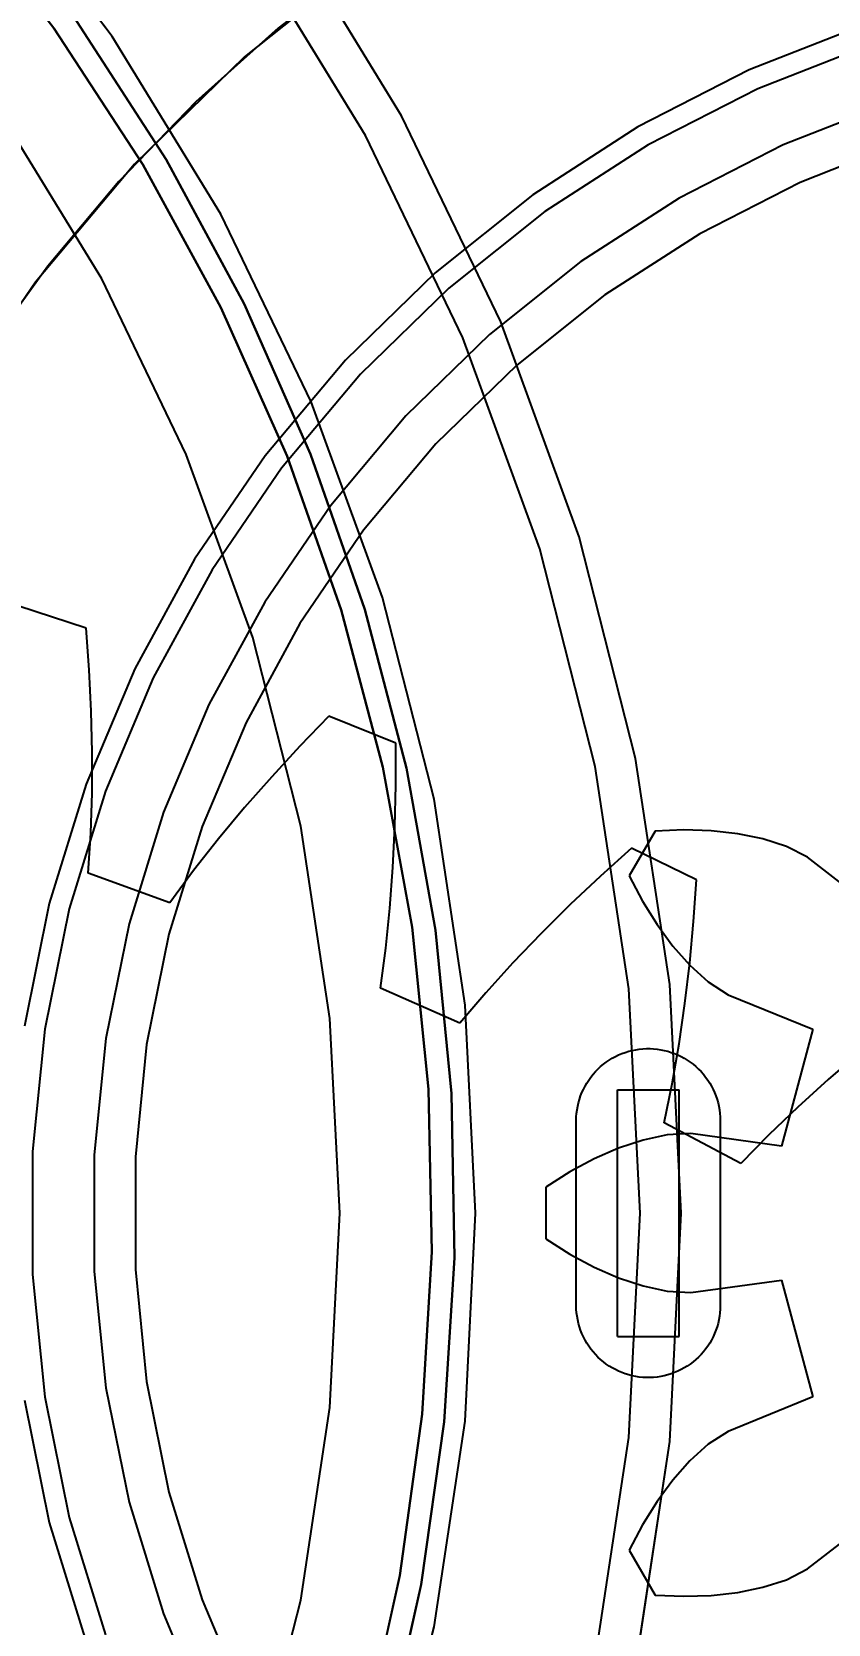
# Model space of a CAD drawing. Header units: millimetres. Extents: x -9 to 234, y -53 to 196.
# Drawn here: x 33.25 to 37.12, y 143.7 to 151.45 of the extents above; entities that cross this region are included whole.
import ezdxf

# ---------------------------------------------------------------- set-up
doc = ezdxf.new("R2010")
doc.units = ezdxf.units.MM
doc.linetypes.add('DASHED', pattern=[1.524, 1.27, -0.254])
for name, color, linetype in [('DIMS', 3, 'CONTINUOUS'), ('HIDDEN', 8, 'DASHED'), ('VISIBLE', 7, 'CONTINUOUS')]:
    doc.layers.add(name, color=color, linetype=linetype)
doc.styles.add('OpenSansCondensed-Light', font='OpenSansCondensed-Light.ttf')
doc.dimstyles.new('EZDXF', dxfattribs={"dimtxt": 0.25, "dimasz": 0.175, "dimexe": 0.375, "dimexo": 0.125, "dimgap": 0.1, "dimtad": 1, "dimlfac": 100, "dimzin": 12, "dimdsep": 46, "dimtxsty": 'OpenSansCondensed-Light', "dimblk": 'ARCHTICK', "dimcen": 2.5, "dimazin": 3, "dimtfac": 0.5, "dimtmove": 2, "dimatfit": 3})

# ---------------------------------------------------------------- blocks, each defined once
blk = doc.blocks.new('_ARCHTICK')
at = {"color": 0, "linetype": 'BYBLOCK', "const_width": 0.15}
blk.add_lwpolyline([(-0.5, -0.5), (0.5, 0.5)], dxfattribs=at)

msp = doc.modelspace()

# ---------------------------------------------------------------- linework, layer by layer
at = {"layer": 'HIDDEN'}
for points in [[(31.53877, 137.84793), (32.1421, 138.37179), (32.70194, 138.94188), (33.21478, 139.55461), (33.67737, 140.2061), (34.0868, 140.89224), (34.44049, 141.60872), (34.73619, 142.35101), (34.97206, 143.11442), (35.14659, 143.89415), (35.25869, 144.68526), (35.30765, 145.48278), (35.29317, 146.28167), (35.21533, 147.07689), (35.07462, 147.86342), (34.87194, 148.6363), (34.60856, 149.39066), (34.28614, 150.12174), (33.90671, 150.82493), (33.47268, 151.49578), (32.98678, 152.13008), (32.45206, 152.72381), (31.87192, 153.27323), (31.25, 153.77487)], [(31.47901, 137.94101), (32.07613, 138.46077), (32.63003, 139.02635), (33.13722, 139.63417), (33.59448, 140.2804), (33.99892, 140.96093), (34.34798, 141.67146), (34.63945, 142.40748), (34.87149, 143.16436), (35.04261, 143.93728), (35.15176, 144.72136), (35.19822, 145.51163), (35.18171, 146.3031), (35.10233, 147.09075), (34.96058, 147.86959), (34.75737, 148.63471), (34.49397, 149.38124), (34.17206, 150.10448), (33.79367, 150.79983), (33.3612, 151.4629), (32.87738, 152.08949), (32.34528, 152.67563), (31.76827, 153.21762), (31.15, 153.71202)], [(36.41, 145.7), (36.35454, 146.81118), (36.18872, 147.91131), (35.91419, 148.98947), (35.53367, 150.03493), (35.05095, 151.03731), (34.47082, 151.98665), (33.79906, 152.87351), (33.04232, 153.68907)], [(36.21, 145.7), (36.15554, 146.79126), (35.99269, 147.87168), (35.72308, 148.93052), (35.34938, 149.95725), (34.87531, 150.94166), (34.30558, 151.87399), (33.64585, 152.74495), (32.90268, 153.5459)], [(43.3191, 152.00019), (42.67158, 152.37404), (41.99006, 152.68155), (41.2813, 152.91968), (40.55236, 153.08606), (39.81048, 153.17903), (39.06302, 153.19767), (38.31742, 153.14179), (37.58109, 153.01196), (36.86135, 152.80946), (36.16535, 152.53629), (35.5, 152.19519), (34.87192, 151.78954), (34.28736, 151.32336), (33.75211, 150.8013), (33.27151, 150.22853), (32.85032, 149.61076)], [(37.81823, 153.06207), (37.29414, 152.94048), (36.7801, 152.78164), (36.27878, 152.58635), (35.79275, 152.35563), (35.3245, 152.09066), (34.87646, 151.7928), (34.45093, 151.46358), (34.05009, 151.10471), (33.67601, 150.71803), (33.33061, 150.30552), (33.01567, 149.86931)], [(35.41, 145.7), (35.35951, 146.71161), (35.20855, 147.71316), (34.95862, 148.69471), (34.6122, 149.6465), (34.17273, 150.55906), (33.64459, 151.42333), (33.03301, 152.23072)], [(43.50924, 150.06679), (43.05329, 150.46917), (42.55953, 150.82416), (42.03289, 151.12822), (41.47858, 151.37833), (40.90213, 151.57201), (40.30925, 151.70733), (39.70585, 151.78294), (39.09792, 151.7981), (38.4915, 151.75266), (37.89262, 151.64706), (37.30723, 151.48236), (36.74115, 151.26019), (36.2, 150.98275), (35.68916, 150.65282), (35.21372, 150.27367), (34.77838, 149.84905), (34.38749, 149.38321), (34.04493, 148.88075), (33.75409, 148.34669), (33.51788, 147.78632), (33.33863, 147.20522), (33.21813, 146.60916)], [(43.50924, 150.06679), (43.05329, 150.46917), (42.55953, 150.82416), (42.03289, 151.12822), (41.47858, 151.37833), (40.90213, 151.57201), (40.30925, 151.70733), (39.70585, 151.78294), (39.09792, 151.7981), (38.4915, 151.75266), (37.89262, 151.64706), (37.30723, 151.48236), (36.74115, 151.26019), (36.2, 150.98275), (35.68916, 150.65282), (35.21372, 150.27367), (34.77838, 149.84905), (34.38749, 149.38321), (34.04493, 148.88075), (33.75409, 148.34669), (33.51788, 147.78632), (33.33863, 147.20522), (33.21813, 146.60916)], [(37.91487, 151.54957), (37.33908, 151.38756), (36.78228, 151.16904), (36.25, 150.89615), (35.74754, 150.57163), (35.27988, 150.19869), (34.85169, 149.78104), (34.4672, 149.32283), (34.13025, 148.82861), (33.84419, 148.3033), (33.61184, 147.75212), (33.43554, 147.18054), (33.31702, 146.59425), (33.25746, 145.99908), (33.25746, 145.40092), (33.31702, 144.80575), (33.43554, 144.21946), (33.61184, 143.64788)], [(37.91487, 151.54957), (37.33908, 151.38756), (36.78228, 151.16904), (36.25, 150.89615), (35.74754, 150.57163), (35.27988, 150.19869), (34.85169, 149.78104), (34.4672, 149.32283), (34.13025, 148.82861), (33.84419, 148.3033), (33.61184, 147.75212), (33.43554, 147.18054), (33.31702, 146.59425), (33.25746, 145.99908), (33.25746, 145.40092), (33.31702, 144.80575), (33.43554, 144.21946), (33.61184, 143.64788)], [(37.91487, 151.54957), (37.33908, 151.38756), (36.78228, 151.16904), (36.25, 150.89615), (35.74754, 150.57163), (35.27988, 150.19869), (34.85169, 149.78104), (34.4672, 149.32283), (34.13025, 148.82861), (33.84419, 148.3033), (33.61184, 147.75212), (33.43554, 147.18054), (33.31702, 146.59425), (33.25746, 145.99908), (33.25746, 145.40092), (33.31702, 144.80575), (33.43554, 144.21946), (33.61184, 143.64788)], [(37.91487, 151.54957), (37.33908, 151.38756), (36.78228, 151.16904), (36.25, 150.89615), (35.74754, 150.57163), (35.27988, 150.19869), (34.85169, 149.78104), (34.4672, 149.32283), (34.13025, 148.82861), (33.84419, 148.3033), (33.61184, 147.75212), (33.43554, 147.18054), (33.31702, 146.59425), (33.25746, 145.99908), (33.25746, 145.40092), (33.31702, 144.80575), (33.43554, 144.21946), (33.61184, 143.64788)], [(37.43463, 151.10319), (36.90566, 150.89558), (36.4, 150.63634), (35.92266, 150.32805), (35.47839, 149.97375), (35.0716, 149.57698), (34.70634, 149.14169), (34.38624, 148.67218), (34.11448, 148.17314), (33.89375, 147.64951), (33.72626, 147.10652), (33.61366, 146.54954), (33.55709, 145.98412), (33.55709, 145.41588), (33.61366, 144.85046), (33.72626, 144.29348), (33.89375, 143.75049), (34.11448, 143.22686)], [(37.43463, 151.10319), (36.90566, 150.89558), (36.4, 150.63634), (35.92266, 150.32805), (35.47839, 149.97375), (35.0716, 149.57698), (34.70634, 149.14169), (34.38624, 148.67218), (34.11448, 148.17314), (33.89375, 147.64951), (33.72626, 147.10652), (33.61366, 146.54954), (33.55709, 145.98412), (33.55709, 145.41588), (33.61366, 144.85046), (33.72626, 144.29348), (33.89375, 143.75049), (34.11448, 143.22686)], [(34.75, 145.7), (34.70279, 146.64589), (34.56164, 147.58239), (34.32794, 148.50017), (34.00402, 149.39013), (33.5931, 150.24341), (33.09927, 151.05154)], [(34.75, 145.7), (34.70279, 146.64589), (34.56164, 147.58239), (34.32794, 148.50017), (34.00402, 149.39013), (33.5931, 150.24341), (33.09927, 151.05154)], [(37.49832, 150.9136), (36.98792, 150.71328), (36.5, 150.46314), (36.03941, 150.16566), (35.61073, 149.8238), (35.21821, 149.44095), (34.86577, 149.02092), (34.5569, 148.56789), (34.29467, 148.08636), (34.08169, 147.58111), (33.92007, 147.05717), (33.81143, 146.51973), (33.75684, 145.97415), (33.75684, 145.42585), (33.81143, 144.88027), (33.92007, 144.34283), (34.08169, 143.81889), (34.29467, 143.31364)], [(37.49832, 150.9136), (36.98792, 150.71328), (36.5, 150.46314), (36.03941, 150.16566), (35.61073, 149.8238), (35.21821, 149.44095), (34.86577, 149.02092), (34.5569, 148.56789), (34.29467, 148.08636), (34.08169, 147.58111), (33.92007, 147.05717), (33.81143, 146.51973), (33.75684, 145.97415), (33.75684, 145.42585), (33.81143, 144.88027), (33.92007, 144.34283), (34.08169, 143.81889), (34.29467, 143.31364)], [(33.51831, 148.54553), (33.18483, 148.65388)], [(33.51831, 148.54553), (33.18483, 148.65388)], [(33.53279, 148.34291), (33.51831, 148.54553)], [(33.53279, 148.34291), (33.51831, 148.54553)], [(33.54241, 148.14167), (33.53279, 148.34291)], [(33.54241, 148.14167), (33.53279, 148.34291)], [(33.54697, 147.94192), (33.54241, 148.14167)], [(33.54697, 147.94192), (33.54241, 148.14167)], [(34.69753, 148.11632), (34.5562, 147.97042)], [(34.69753, 148.11632), (34.5562, 147.97042)], [(35.02264, 147.98497), (34.69753, 148.11632)], [(35.02264, 147.98497), (34.69753, 148.11632)], [(33.54623, 147.74378), (33.54697, 147.94192)], [(33.54623, 147.74378), (33.54697, 147.94192)], [(34.5562, 147.97042), (34.41948, 147.82245)], [(34.5562, 147.97042), (34.41948, 147.82245)], [(35.02296, 147.78184), (35.02264, 147.98497)], [(35.02296, 147.78184), (35.02264, 147.98497)], [(34.41948, 147.82245), (34.28758, 147.67236)], [(34.41948, 147.82245), (34.28758, 147.67236)], [(35.01851, 147.58042), (35.02296, 147.78184)], [(35.01851, 147.58042), (35.02296, 147.78184)], [(33.5399, 147.54741), (33.54623, 147.74378)], [(33.5399, 147.54741), (33.54623, 147.74378)], [(34.28758, 147.67236), (34.16079, 147.5201)], [(34.28758, 147.67236), (34.16079, 147.5201)], [(33.52757, 147.35298), (33.5399, 147.54741)], [(33.52757, 147.35298), (33.5399, 147.54741)], [(35.00912, 147.38084), (35.01851, 147.58042)], [(35.00912, 147.38084), (35.01851, 147.58042)], [(36.28389, 147.55801), (36.15786, 147.33972)], [(36.28389, 147.55801), (36.15786, 147.33972)], [(36.42237, 147.56359), (36.28389, 147.55801)], [(36.42237, 147.56359), (36.28389, 147.55801)], [(36.55631, 147.55923), (36.42237, 147.56359)], [(36.55631, 147.55923), (36.42237, 147.56359)], [(36.68494, 147.54476), (36.55631, 147.55923)], [(36.68494, 147.54476), (36.55631, 147.55923)], [(36.80727, 147.51975), (36.68494, 147.54476)], [(36.80727, 147.51975), (36.68494, 147.54476)], [(34.16079, 147.5201), (34.03941, 147.3656)], [(34.16079, 147.5201), (34.03941, 147.3656)], [(36.16905, 147.47456), (36.01788, 147.33887)], [(36.16905, 147.47456), (36.01788, 147.33887)], [(36.4842, 147.32085), (36.16905, 147.47456)], [(36.4842, 147.32085), (36.16905, 147.47456)], [(36.92182, 147.48311), (36.80727, 147.51975)], [(36.92182, 147.48311), (36.80727, 147.51975)], [(37.0248, 147.43081), (36.92182, 147.48311)], [(37.0248, 147.43081), (36.92182, 147.48311)], [(37.37533, 147.15816), (37.0248, 147.43081)], [(37.37533, 147.15816), (37.0248, 147.43081)], [(33.92388, 147.20874), (33.52757, 147.35298)], [(33.92388, 147.20874), (33.52757, 147.35298)], [(34.03941, 147.3656), (33.92388, 147.20874)], [(34.03941, 147.3656), (33.92388, 147.20874)], [(34.99457, 147.18323), (35.00912, 147.38084)], [(34.99457, 147.18323), (35.00912, 147.38084)], [(36.01788, 147.33887), (35.87117, 147.20079)], [(36.01788, 147.33887), (35.87117, 147.20079)], [(36.15786, 147.33972), (36.22227, 147.21701)], [(36.15786, 147.33972), (36.22227, 147.21701)], [(36.47035, 147.11819), (36.4842, 147.32085)], [(36.47035, 147.11819), (36.4842, 147.32085)], [(34.97456, 146.98778), (34.99457, 147.18323)], [(34.97456, 146.98778), (34.99457, 147.18323)], [(35.87117, 147.20079), (35.72913, 147.06027)], [(35.87117, 147.20079), (35.72913, 147.06027)], [(36.22227, 147.21701), (36.29302, 147.10319)], [(36.22227, 147.21701), (36.29302, 147.10319)], [(36.29302, 147.10319), (36.36986, 146.99903)], [(36.29302, 147.10319), (36.36986, 146.99903)], [(36.45187, 146.91757), (36.47035, 147.11819)], [(36.45187, 146.91757), (36.47035, 147.11819)], [(35.72913, 147.06027), (35.59202, 146.91723)], [(35.72913, 147.06027), (35.59202, 146.91723)], [(36.36986, 146.99903), (36.45268, 146.90559)], [(36.36986, 146.99903), (36.45268, 146.90559)], [(34.94869, 146.79469), (34.97456, 146.98778)], [(34.94869, 146.79469), (34.97456, 146.98778)], [(35.59202, 146.91723), (35.46016, 146.77157)], [(35.59202, 146.91723), (35.46016, 146.77157)], [(36.42858, 146.71913), (36.45187, 146.91757)], [(36.42858, 146.71913), (36.45187, 146.91757)], [(36.45268, 146.90559), (36.54169, 146.82471)], [(36.45268, 146.90559), (36.54169, 146.82471)], [(35.33398, 146.62315), (34.94869, 146.79469)], [(35.33398, 146.62315), (34.94869, 146.79469)], [(35.46016, 146.77157), (35.33398, 146.62315)], [(35.46016, 146.77157), (35.33398, 146.62315)], [(36.54169, 146.82471), (36.63848, 146.76168)], [(36.54169, 146.82471), (36.63848, 146.76168)], [(36.40028, 146.52302), (36.42858, 146.71913)], [(36.40028, 146.52302), (36.42858, 146.71913)], [(36.63848, 146.76168), (37.04986, 146.59444)], [(36.63848, 146.76168), (37.04986, 146.59444)], [(37.04986, 146.59444), (36.89741, 146.02547)], [(37.04986, 146.59444), (36.89741, 146.02547)], [(35.9, 146.15), (35.90044, 146.16745), (35.90174, 146.18485), (35.90391, 146.20216), (35.90694, 146.21935), (35.91082, 146.23637), (35.91555, 146.25316), (35.92111, 146.26971), (35.92748, 146.28595), (35.93466, 146.30186), (35.94262, 146.31739), (35.95135, 146.3325), (35.96082, 146.34716), (35.971, 146.36133), (35.98188, 146.37498), (35.99343, 146.38806), (36.00562, 146.40055), (36.01841, 146.41242), (36.03178, 146.42364), (36.04569, 146.43418), (36.06011, 146.44401), (36.075, 146.45311), (36.09033, 146.46146), (36.10605, 146.46903), (36.12213, 146.47581), (36.13853, 146.48177), (36.15521, 146.48692), (36.17212, 146.49122), (36.18922, 146.49468), (36.20648, 146.49728), (36.22384, 146.49902), (36.24127, 146.49989), (36.25873, 146.49989), (36.27616, 146.49902), (36.29352, 146.49728), (36.31078, 146.49468), (36.32788, 146.49122), (36.34479, 146.48692), (36.36147, 146.48177), (36.37787, 146.47581), (36.39395, 146.46903), (36.40967, 146.46146), (36.425, 146.45311), (36.43989, 146.44401), (36.45431, 146.43418), (36.46822, 146.42364), (36.48159, 146.41242), (36.49438, 146.40055), (36.50657, 146.38806), (36.51812, 146.37498), (36.529, 146.36133), (36.53918, 146.34716), (36.54865, 146.3325), (36.55738, 146.31739), (36.56534, 146.30186), (36.57252, 146.28595), (36.57889, 146.26971), (36.58445, 146.25316), (36.58918, 146.23637), (36.59306, 146.21935), (36.59609, 146.20216), (36.59826, 146.18485), (36.59956, 146.16745), (36.6, 146.15)], [(35.9, 146.15), (35.90044, 146.16745), (35.90174, 146.18485), (35.90391, 146.20216), (35.90694, 146.21935), (35.91082, 146.23637), (35.91555, 146.25316), (35.92111, 146.26971), (35.92748, 146.28595), (35.93466, 146.30186), (35.94262, 146.31739), (35.95135, 146.3325), (35.96082, 146.34716), (35.971, 146.36133), (35.98188, 146.37498), (35.99343, 146.38806), (36.00562, 146.40055), (36.01841, 146.41242), (36.03178, 146.42364), (36.04569, 146.43418), (36.06011, 146.44401), (36.075, 146.45311), (36.09033, 146.46146), (36.10605, 146.46903), (36.12213, 146.47581), (36.13853, 146.48177), (36.15521, 146.48692), (36.17212, 146.49122), (36.18922, 146.49468), (36.20648, 146.49728), (36.22384, 146.49902), (36.24127, 146.49989), (36.25873, 146.49989), (36.27616, 146.49902), (36.29352, 146.49728), (36.31078, 146.49468), (36.32788, 146.49122), (36.34479, 146.48692), (36.36147, 146.48177), (36.37787, 146.47581), (36.39395, 146.46903), (36.40967, 146.46146), (36.425, 146.45311), (36.43989, 146.44401), (36.45431, 146.43418), (36.46822, 146.42364), (36.48159, 146.41242), (36.49438, 146.40055), (36.50657, 146.38806), (36.51812, 146.37498), (36.529, 146.36133), (36.53918, 146.34716), (36.54865, 146.3325), (36.55738, 146.31739), (36.56534, 146.30186), (36.57252, 146.28595), (36.57889, 146.26971), (36.58445, 146.25316), (36.58918, 146.23637), (36.59306, 146.21935), (36.59609, 146.20216), (36.59826, 146.18485), (36.59956, 146.16745), (36.6, 146.15)], [(36.36668, 146.32943), (36.40028, 146.52302)], [(36.36668, 146.32943), (36.40028, 146.52302)], [(37.27597, 146.47939), (37.12447, 146.34911)], [(37.27597, 146.47939), (37.12447, 146.34911)], [(36.32741, 146.13862), (36.36668, 146.32943)], [(36.32741, 146.13862), (36.36668, 146.32943)], [(37.12447, 146.34911), (36.97772, 146.21599)], [(37.12447, 146.34911), (36.97772, 146.21599)], [(36.1, 145.1), (36.1, 146.3)], [(36.1, 146.3), (36.4, 146.3)], [(36.1, 145.1), (36.1, 146.3)], [(36.1, 146.3), (36.4, 146.3)], [(36.4, 145.1), (36.4, 146.3)], [(36.4, 145.1), (36.4, 146.3)], [(35.9, 145.25), (35.9, 146.15)], [(35.9, 145.25), (35.9, 146.15)], [(36.6, 146.15), (36.6, 145.25)], [(36.6, 146.15), (36.6, 145.25)], [(36.97772, 146.21599), (36.83602, 146.07988)], [(36.97772, 146.21599), (36.83602, 146.07988)], [(36.34218, 146.08013), (36.22466, 146.05458)], [(36.34218, 146.08013), (36.22466, 146.05458)], [(36.69979, 145.94062), (36.32741, 146.13862)], [(36.69979, 145.94062), (36.32741, 146.13862)], [(36.45752, 146.08632), (36.34218, 146.08013)], [(36.45752, 146.08632), (36.34218, 146.08013)], [(36.89741, 146.02547), (36.45752, 146.08632)], [(36.89741, 146.02547), (36.45752, 146.08632)], [(36.83602, 146.07988), (36.69979, 145.94062)], [(36.83602, 146.07988), (36.69979, 145.94062)], [(36.10621, 146.01508), (35.98758, 145.96329)], [(36.10621, 146.01508), (35.98758, 145.96329)], [(36.22466, 146.05458), (36.10621, 146.01508)], [(36.22466, 146.05458), (36.10621, 146.01508)], [(35.98758, 145.96329), (35.8694, 145.9001)], [(35.98758, 145.96329), (35.8694, 145.9001)], [(35.8694, 145.9001), (35.75227, 145.82603)], [(35.8694, 145.9001), (35.75227, 145.82603)], [(35.75227, 145.82603), (35.75227, 145.57397)], [(35.75227, 145.82603), (35.75227, 145.57397)], [(30.40419, 137.71975), (31.17315, 138.2726), (31.88325, 138.89926), (32.52742, 139.59352), (33.09927, 140.34846), (33.5931, 141.15659), (34.00402, 142.00987), (34.32794, 142.89983), (34.56164, 143.81761), (34.70279, 144.75411), (34.75, 145.7)], [(30.40419, 137.71975), (31.17315, 138.2726), (31.88325, 138.89926), (32.52742, 139.59352), (33.09927, 140.34846), (33.5931, 141.15659), (34.00402, 142.00987), (34.32794, 142.89983), (34.56164, 143.81761), (34.70279, 144.75411), (34.75, 145.7)], [(31.58466, 137.75659), (32.34409, 138.42679), (33.03301, 139.16928), (33.64459, 139.97667), (34.17273, 140.84094), (34.6122, 141.7535), (34.95862, 142.70529), (35.20855, 143.68684), (35.35951, 144.68839), (35.41, 145.7)], [(32.90268, 137.8541), (33.64585, 138.65505), (34.30558, 139.52601), (34.87531, 140.45834), (35.34938, 141.44275), (35.72308, 142.46948), (35.99269, 143.52832), (36.15554, 144.60874), (36.21, 145.7)], [(33.04232, 137.71093), (33.79906, 138.52649), (34.47082, 139.41335), (35.05095, 140.36269), (35.53367, 141.36507), (35.91419, 142.41053), (36.18872, 143.48869), (36.35454, 144.58882), (36.41, 145.7)], [(35.75227, 145.57397), (35.8694, 145.4999)], [(35.75227, 145.57397), (35.8694, 145.4999)], [(35.8694, 145.4999), (35.98758, 145.43671)], [(35.8694, 145.4999), (35.98758, 145.43671)], [(35.98758, 145.43671), (36.10621, 145.38492)], [(35.98758, 145.43671), (36.10621, 145.38492)], [(36.10621, 145.38492), (36.22466, 145.34542)], [(36.10621, 145.38492), (36.22466, 145.34542)], [(36.45752, 145.31368), (36.89741, 145.37453)], [(36.45752, 145.31368), (36.89741, 145.37453)], [(36.89741, 145.37453), (37.04986, 144.80556)], [(36.89741, 145.37453), (37.04986, 144.80556)], [(36.22466, 145.34542), (36.34218, 145.31987)], [(36.22466, 145.34542), (36.34218, 145.31987)], [(36.34218, 145.31987), (36.45752, 145.31368)], [(36.34218, 145.31987), (36.45752, 145.31368)], [(36.6, 145.25), (36.59956, 145.23255), (36.59826, 145.21515), (36.59609, 145.19784), (36.59306, 145.18065), (36.58918, 145.16363), (36.58445, 145.14684), (36.57889, 145.13029), (36.57252, 145.11405), (36.56534, 145.09814), (36.55738, 145.08261), (36.54865, 145.0675), (36.53918, 145.05284), (36.529, 145.03867), (36.51812, 145.02502), (36.50657, 145.01194), (36.49438, 144.99945), (36.48159, 144.98758), (36.46822, 144.97636), (36.45431, 144.96582), (36.43989, 144.95599), (36.425, 144.94689), (36.40967, 144.93854), (36.39395, 144.93097), (36.37787, 144.92419), (36.36147, 144.91823), (36.34479, 144.91308), (36.32788, 144.90878), (36.31078, 144.90532), (36.29352, 144.90272), (36.27616, 144.90098), (36.25873, 144.90011), (36.24127, 144.90011), (36.22384, 144.90098), (36.20648, 144.90272), (36.18922, 144.90532), (36.17212, 144.90878), (36.15521, 144.91308), (36.13853, 144.91823), (36.12213, 144.92419), (36.10605, 144.93097), (36.09033, 144.93854), (36.075, 144.94689), (36.06011, 144.95599), (36.04569, 144.96582), (36.03178, 144.97636), (36.01841, 144.98758), (36.00562, 144.99945), (35.99343, 145.01194), (35.98188, 145.02502), (35.971, 145.03867), (35.96082, 145.05284), (35.95135, 145.0675), (35.94262, 145.08261), (35.93466, 145.09814), (35.92748, 145.11405), (35.92111, 145.13029), (35.91555, 145.14684), (35.91082, 145.16363), (35.90694, 145.18065), (35.90391, 145.19784), (35.90174, 145.21515), (35.90044, 145.23255), (35.9, 145.25)], [(36.6, 145.25), (36.59956, 145.23255), (36.59826, 145.21515), (36.59609, 145.19784), (36.59306, 145.18065), (36.58918, 145.16363), (36.58445, 145.14684), (36.57889, 145.13029), (36.57252, 145.11405), (36.56534, 145.09814), (36.55738, 145.08261), (36.54865, 145.0675), (36.53918, 145.05284), (36.529, 145.03867), (36.51812, 145.02502), (36.50657, 145.01194), (36.49438, 144.99945), (36.48159, 144.98758), (36.46822, 144.97636), (36.45431, 144.96582), (36.43989, 144.95599), (36.425, 144.94689), (36.40967, 144.93854), (36.39395, 144.93097), (36.37787, 144.92419), (36.36147, 144.91823), (36.34479, 144.91308), (36.32788, 144.90878), (36.31078, 144.90532), (36.29352, 144.90272), (36.27616, 144.90098), (36.25873, 144.90011), (36.24127, 144.90011), (36.22384, 144.90098), (36.20648, 144.90272), (36.18922, 144.90532), (36.17212, 144.90878), (36.15521, 144.91308), (36.13853, 144.91823), (36.12213, 144.92419), (36.10605, 144.93097), (36.09033, 144.93854), (36.075, 144.94689), (36.06011, 144.95599), (36.04569, 144.96582), (36.03178, 144.97636), (36.01841, 144.98758), (36.00562, 144.99945), (35.99343, 145.01194), (35.98188, 145.02502), (35.971, 145.03867), (35.96082, 145.05284), (35.95135, 145.0675), (35.94262, 145.08261), (35.93466, 145.09814), (35.92748, 145.11405), (35.92111, 145.13029), (35.91555, 145.14684), (35.91082, 145.16363), (35.90694, 145.18065), (35.90391, 145.19784), (35.90174, 145.21515), (35.90044, 145.23255), (35.9, 145.25)], [(36.1, 145.1), (36.4, 145.1)], [(36.1, 145.1), (36.4, 145.1)], [(33.21813, 144.79084), (33.33863, 144.19478), (33.51788, 143.61368), (33.75409, 143.05331), (34.04493, 142.51925), (34.38749, 142.01679), (34.77838, 141.55095), (35.21372, 141.12633), (35.68916, 140.74718), (36.2, 140.41725), (36.74115, 140.13981), (37.30723, 139.91764), (37.89262, 139.75294), (38.4915, 139.64734), (39.09792, 139.6019), (39.70585, 139.61706), (40.30925, 139.69267), (40.90213, 139.82799), (41.47858, 140.02167), (42.03289, 140.27178), (42.55953, 140.57584), (43.05329, 140.93083), (43.50924, 141.33321)], [(33.21813, 144.79084), (33.33863, 144.19478), (33.51788, 143.61368), (33.75409, 143.05331), (34.04493, 142.51925), (34.38749, 142.01679), (34.77838, 141.55095), (35.21372, 141.12633), (35.68916, 140.74718), (36.2, 140.41725), (36.74115, 140.13981), (37.30723, 139.91764), (37.89262, 139.75294), (38.4915, 139.64734), (39.09792, 139.6019), (39.70585, 139.61706), (40.30925, 139.69267), (40.90213, 139.82799), (41.47858, 140.02167), (42.03289, 140.27178), (42.55953, 140.57584), (43.05329, 140.93083), (43.50924, 141.33321)], [(37.04986, 144.80556), (36.63848, 144.63832)], [(37.04986, 144.80556), (36.63848, 144.63832)], [(36.63848, 144.63832), (36.54169, 144.57529)], [(36.63848, 144.63832), (36.54169, 144.57529)], [(36.54169, 144.57529), (36.45268, 144.49441)], [(36.54169, 144.57529), (36.45268, 144.49441)], [(36.45268, 144.49441), (36.36986, 144.40097)], [(36.45268, 144.49441), (36.36986, 144.40097)], [(36.36986, 144.40097), (36.29302, 144.29681)], [(36.36986, 144.40097), (36.29302, 144.29681)], [(36.29302, 144.29681), (36.22227, 144.18299)], [(36.29302, 144.29681), (36.22227, 144.18299)], [(37.0248, 143.96919), (37.37533, 144.24184)], [(37.0248, 143.96919), (37.37533, 144.24184)], [(36.22227, 144.18299), (36.15786, 144.06028)], [(36.22227, 144.18299), (36.15786, 144.06028)], [(36.15786, 144.06028), (36.28389, 143.84199)], [(36.15786, 144.06028), (36.28389, 143.84199)], [(36.80727, 143.88025), (36.92182, 143.91689)], [(36.80727, 143.88025), (36.92182, 143.91689)], [(36.92182, 143.91689), (37.0248, 143.96919)], [(36.92182, 143.91689), (37.0248, 143.96919)], [(36.28389, 143.84199), (36.42237, 143.83641)], [(36.28389, 143.84199), (36.42237, 143.83641)], [(36.42237, 143.83641), (36.55631, 143.84077)], [(36.42237, 143.83641), (36.55631, 143.84077)], [(36.55631, 143.84077), (36.68494, 143.85524)], [(36.55631, 143.84077), (36.68494, 143.85524)], [(36.68494, 143.85524), (36.80727, 143.88025)], [(36.68494, 143.85524), (36.80727, 143.88025)]]:
    msp.add_lwpolyline(points, dxfattribs=at)
at = {"layer": 'VISIBLE'}
for points in [[(31.25, 153.77487), (31.87192, 153.27323), (32.45206, 152.72381), (32.98678, 152.13008), (33.47268, 151.49578), (33.90671, 150.82493), (34.28614, 150.12174), (34.60856, 149.39066), (34.87194, 148.6363), (35.07462, 147.86342), (35.21533, 147.07689), (35.29317, 146.28167), (35.30765, 145.48278), (35.25869, 144.68526), (35.14659, 143.89415), (34.97206, 143.11442), (34.73619, 142.35101), (34.44049, 141.60872), (34.0868, 140.89224), (33.67737, 140.2061), (33.21478, 139.55461), (32.70194, 138.94188), (32.1421, 138.37179), (31.53877, 137.84793)], [(31.15, 153.71202), (31.76827, 153.21762), (32.34528, 152.67563), (32.87738, 152.08949), (33.3612, 151.4629), (33.79367, 150.79983), (34.17206, 150.10448), (34.49397, 149.38124), (34.75737, 148.63471), (34.96058, 147.86959), (35.10233, 147.09075), (35.18171, 146.3031), (35.19822, 145.51163), (35.15176, 144.72136), (35.04261, 143.93728), (34.87149, 143.16436), (34.63945, 142.40748), (34.34798, 141.67146), (33.99892, 140.96093), (33.59448, 140.2804), (33.13722, 139.63417), (32.63003, 139.02635), (32.07613, 138.46077), (31.47901, 137.94101)], [(36.41, 145.7), (36.35454, 146.81118), (36.18872, 147.91131), (35.91419, 148.98947), (35.53367, 150.03493), (35.05095, 151.03731), (34.47082, 151.98665), (33.79906, 152.87351), (33.04232, 153.68907)], [(36.21, 145.7), (36.15554, 146.79126), (35.99269, 147.87168), (35.72308, 148.93052), (35.34938, 149.95725), (34.87531, 150.94166), (34.30558, 151.87399), (33.64585, 152.74495), (32.90268, 153.5459)], [(35.41, 145.7), (35.35951, 146.71161), (35.20855, 147.71316), (34.95862, 148.69471), (34.6122, 149.6465), (34.17273, 150.55906), (33.64459, 151.42333), (33.03301, 152.23072)], [(31.58466, 137.75659), (32.34409, 138.42679), (33.03301, 139.16928), (33.64459, 139.97667), (34.17273, 140.84094), (34.6122, 141.7535), (34.95862, 142.70529), (35.20855, 143.68684), (35.35951, 144.68839), (35.41, 145.7)], [(32.90268, 137.8541), (33.64585, 138.65505), (34.30558, 139.52601), (34.87531, 140.45834), (35.34938, 141.44275), (35.72308, 142.46948), (35.99269, 143.52832), (36.15554, 144.60874), (36.21, 145.7)], [(33.04232, 137.71093), (33.79906, 138.52649), (34.47082, 139.41335), (35.05095, 140.36269), (35.53367, 141.36507), (35.91419, 142.41053), (36.18872, 143.48869), (36.35454, 144.58882), (36.41, 145.7)]]:
    msp.add_lwpolyline(points, dxfattribs=at)

# ---------------------------------------------------------------- dimensions: what is measured, and where the dimension line sits
at = {"layer": 'DIMS'}
msp.add_linear_dim(base=(25.25, 174.7), p1=(25.25, 145.7), p2=(39.25, 145.7), dimstyle='EZDXF', override={"dimtxt": 1.6, "dimasz": 1, "dimexe": 0.6, "dimexo": 0.5, "dimdec": 2}, dxfattribs=at).render()

doc.saveas('drawing.dxf')
